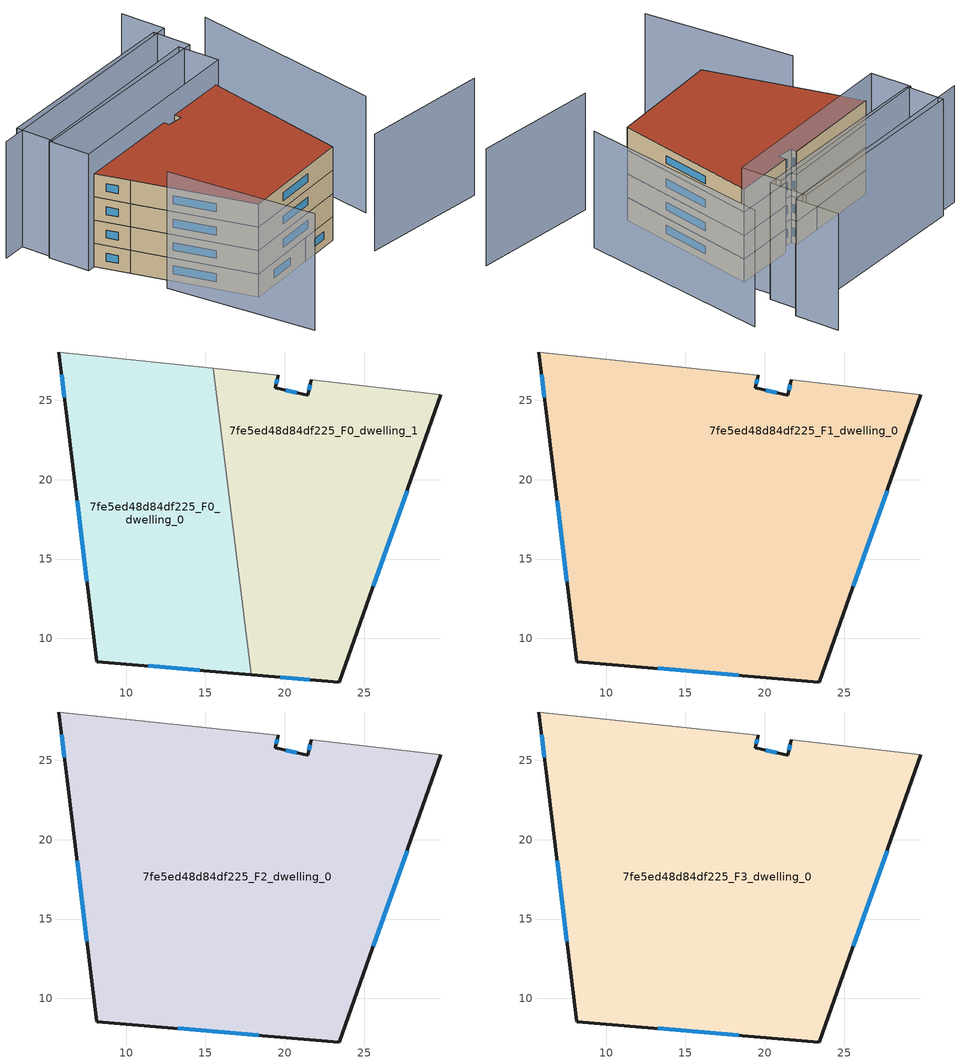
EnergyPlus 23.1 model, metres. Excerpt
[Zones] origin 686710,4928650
7fe5ed48d84df225_F0_dwelling_0
 floor ground (EU_floor_Construction): 15.5,27.03 17.88,7.72 8.16,8.54 6.29,23.76 5.75,28.05 z0
 wall outside (EU_wall_Construction): 5.75,28.05 6.29,23.76 8.16,8.54 17.88,7.72 z0:3
 wall adiabatic (EU_wall_Construction): 15.5,27.03 5.75,28.05 z0:3
 wall to 7fe5ed48d84df225_F0_dwelling_1 (EU_wall_Construction): 17.88,7.72 15.5,27.03 z0:3
 window (EU_Window_Construction): 11.4,8.27 14.64,8 / 6.91,18.69 7.54,13.62 / 5.93,26.62 6.11,25.19 z1:2
7fe5ed48d84df225_F0_dwelling_1
 floor ground (EU_floor_Construction): 29.84,25.35 23.45,7.25 17.88,7.72 15.5,27.03 19.58,26.6 19.39,25.79 21.44,25.31 21.68,26.31 z0
 wall outside (EU_wall_Construction): 21.68,26.31 21.44,25.31 19.39,25.79 19.58,26.6 / 17.88,7.72 23.45,7.25 29.84,25.35 z0:3
 wall adiabatic (EU_wall_Construction): 19.58,26.6 15.5,27.03 / 29.84,25.35 21.68,26.31 z0:3
 window (EU_Window_Construction): 19.45,26.06 19.52,26.33 / 20.76,25.47 20.07,25.63 / 21.6,25.98 21.52,25.65 / 25.58,13.29 27.71,19.32 / 19.73,7.57 21.59,7.41 z1:2
7fe5ed48d84df225_F1_dwelling_0
 floor to 7fe5ed48d84df225_F0_dwelling_0 (EU_floor_Construction): 15.5,27.03 17.87,7.72 8.16,8.54 6.29,23.76 5.75,28.05 z3
 floor to 7fe5ed48d84df225_F0_dwelling_1 (EU_floor_Construction): 29.84,25.35 23.45,7.25 17.87,7.72 15.5,27.03 19.58,26.6 19.39,25.79 21.44,25.31 21.68,26.31 z3
 wall outside (EU_wall_Construction): 5.75,28.05 6.29,23.76 8.16,8.54 23.45,7.25 29.84,25.35 / 21.68,26.31 21.44,25.31 19.39,25.79 19.58,26.6 z3:6
 wall adiabatic (EU_wall_Construction): 19.58,26.6 5.75,28.05 / 29.84,25.35 21.68,26.31 z3:6
 window (EU_Window_Construction): 5.93,26.62 6.11,25.19 / 19.45,26.06 19.52,26.33 / 20.76,25.47 20.07,25.63 / 21.6,25.98 21.52,25.65 / 25.58,13.29 27.71,19.32 / 13.26,8.11 18.35,7.68 / 6.91,18.69 7.54,13.62 z4:5
7fe5ed48d84df225_F2_dwelling_0
 floor to 7fe5ed48d84df225_F1_dwelling_0 (EU_floor_Construction): 29.84,25.35 23.45,7.25 8.16,8.54 6.29,23.76 5.75,28.05 19.58,26.6 19.39,25.79 21.44,25.31 21.68,26.31 z6
 wall outside (EU_wall_Construction): 5.75,28.05 6.29,23.76 8.16,8.54 23.45,7.25 29.84,25.35 / 21.68,26.31 21.44,25.31 19.39,25.79 19.58,26.6 z6:9
 wall adiabatic (EU_wall_Construction): 19.58,26.6 5.75,28.05 / 29.84,25.35 21.68,26.31 z6:9
 window (EU_Window_Construction): 5.93,26.62 6.11,25.19 / 19.45,26.06 19.52,26.33 / 20.76,25.47 20.07,25.63 / 21.6,25.98 21.52,25.65 / 25.58,13.29 27.71,19.32 / 13.26,8.11 18.35,7.68 / 6.91,18.69 7.54,13.62 z7:8
7fe5ed48d84df225_F3_dwelling_0
 floor to 7fe5ed48d84df225_F2_dwelling_0 (EU_floor_Construction): 29.84,25.35 23.45,7.25 8.16,8.54 6.29,23.76 5.75,28.05 19.58,26.6 19.39,25.79 21.44,25.31 21.68,26.31 z9
 wall outside (EU_wall_Construction): 5.75,28.05 6.29,23.76 8.16,8.54 23.45,7.25 29.84,25.35 / 21.68,26.31 21.44,25.31 19.39,25.79 19.58,26.6 z9:12
 wall adiabatic (EU_wall_Construction): 19.58,26.6 5.75,28.05 / 29.84,25.35 21.68,26.31 z9:12
 window (EU_Window_Construction): 5.93,26.62 6.11,25.19 / 19.45,26.06 19.52,26.33 / 20.76,25.47 20.07,25.63 / 21.6,25.98 21.52,25.65 / 25.58,13.29 27.71,19.32 / 13.26,8.11 18.35,7.68 / 6.91,18.69 7.54,13.62 z10:11
 roof outside (EU_roof_Construction): 23.45,7.25 29.84,25.35 21.68,26.31 21.44,25.31 19.39,25.79 19.58,26.6 5.75,28.05 6.29,23.76 8.16,8.54 z12
shading: 5.2,18.54 4.49,-0.46 / 23.56,1.98 39.88,-2 / 30.71,6.85 38.19,31.03 / 34.54,39.68 33.85,33.95 / 33.85,33.95 2.85,37.68 / 30.3,25.3 4.65,28.18 / 4.65,28.18 5.24,33.49 / 5.24,33.49 30.9,30.61 / 30.9,30.61 30.3,25.3 / 31.85,29.71 5.52,33.17 / 5.52,33.17 6.16,38.05 / 6.16,38.05 32.49,34.59 / 32.49,34.59 31.85,29.71 z0:15
[Building]
EU S2 Campaign: North Axis=0; Terrain=City; Solar Distribution=FullExterior
[Site:Location]
Bologna: Latitude=44.5; Longitude=11.25; Time Zone=1; Elevation=37
[SizingPeriod:WeatherFileDays]
AnnualSizingPeriod: Begin Month=1; Begin Day of Month=1; End Month=12; End Day of Month=31; Day of Week for Start Day=Monday; Use Weather File Daylight Saving Period=No; Use Weather File Rain and Snow Indicators=No
[MATERIAL]
EU_InternalMass_Material: Roughness=MediumRough; Thickness=0.1; Conductivity=1; Density=1800; Specific Heat=900; Thermal Absorptance=0.9; Solar Absorptance=0.7; Visible Absorptance=0.7
[MATERIAL:NOMASS] Roughness=MediumRough; Thermal Absorptance=0.9; Solar Absorptance=0.7; Visible Absorptance=0.7
Name | Thermal Resistance
EU_wall_NoMass | 0.937881
EU_roof_NoMass | 0.548572
EU_floor_NoMass | 0.71348
[WINDOWMATERIAL:SIMPLEGLAZINGSYSTEM]
EU_Window_SimpleGlazing: UFactor=4.25633; Solar Heat Gain Coefficient=0.85; Visible Transmittance=0.85
[CONSTRUCTION]
EU_wall_Construction: EU_wall_NoMass
EU_roof_Construction: EU_roof_NoMass
EU_floor_Construction: EU_floor_NoMass
EU_InternalMass_Construction: EU_InternalMass_Material
EU_Window_Construction: EU_Window_SimpleGlazing
[ZONE] Type=1; Multiplier=1; Ceiling Height=autocalculate; Floor Area=autocalculate; Part of Total Floor Area=Yes
Name | Volume
7fe5ed48d84df225_F0_dwelling_0 | 559.801
7fe5ed48d84df225_F1_dwelling_0; 7fe5ed48d84df225_F2_dwelling_0; 7fe5ed48d84df225_F3_dwelling_0 | 1119.59
7fe5ed48d84df225_F0_dwelling_1 | 559.8
[INTERNALMASS] Construction=EU_InternalMass_Construction
Name | Zone or ZoneList | Surface Area
7fe5ed48d84df225_F0_dwelling_0_EU_InternalMass | 7fe5ed48d84df225_F0_dwelling_0 | 186.6
7fe5ed48d84df225_F0_dwelling_1_EU_InternalMass | 7fe5ed48d84df225_F0_dwelling_1 | 186.6
7fe5ed48d84df225_F1_dwelling_0_EU_InternalMass | 7fe5ed48d84df225_F1_dwelling_0 | 373.198
7fe5ed48d84df225_F2_dwelling_0_EU_InternalMass | 7fe5ed48d84df225_F2_dwelling_0 | 373.198
7fe5ed48d84df225_F3_dwelling_0_EU_InternalMass | 7fe5ed48d84df225_F3_dwelling_0 | 373.198
[OTHEREQUIPMENT] Fuel Type=Electricity; Design Level Calculation Method=Watts/Area; Power per Zone Floor Area=1; Fraction Latent=0; Fraction Radiant=0; Fraction Lost=0; Carbon Dioxide Generation Rate=0; EndUse Subcategory=EU_Step8_InternalGains
Name | Zone or ZoneList or Space or SpaceList | Schedule
EU_Step8_InternalGain_7fe5ed48d84df225_F0_dwelling_0_f000 | 7fe5ed48d84df225_F0_dwelling_0 | EU_Step8_GainSchedule_7fe5ed48d84df225_F0_dwelling_0_f000
EU_Step8_InternalGain_7fe5ed48d84df225_F0_dwelling_1_f000 | 7fe5ed48d84df225_F0_dwelling_1 | EU_Step8_GainSchedule_7fe5ed48d84df225_F0_dwelling_1_f000
EU_Step8_InternalGain_7fe5ed48d84df225_F1_dwelling_0_f000 | 7fe5ed48d84df225_F1_dwelling_0 | EU_Step8_GainSchedule_7fe5ed48d84df225_F1_dwelling_0_f000
EU_Step8_InternalGain_7fe5ed48d84df225_F2_dwelling_0_f000 | 7fe5ed48d84df225_F2_dwelling_0 | EU_Step8_GainSchedule_7fe5ed48d84df225_F2_dwelling_0_f000
EU_Step8_InternalGain_7fe5ed48d84df225_F3_dwelling_0_f000 | 7fe5ed48d84df225_F3_dwelling_0 | EU_Step8_GainSchedule_7fe5ed48d84df225_F3_dwelling_0_f000
[ZONEVENTILATION:DESIGNFLOWRATE] Schedule=EU_AlwaysOn; Design Flow Rate Calculation Method=AirChanges/Hour; Air Changes per Hour=0.687892; Ventilation Type=Natural; Fan Pressure Rise=0; Fan Total Efficiency=1; Constant Term Coefficient=1; Temperature Term Coefficient=0; Velocity Term Coefficient=0; Velocity Squared Term Coefficient=0; Minimum Indoor Temperature=-100; Maximum Indoor Temperature=100; Delta Temperature=-100; Minimum Outdoor Temperature=-100; Maximum Outdoor Temperature=100; Maximum Wind Speed=40
Name | Zone or ZoneList or Space or SpaceList
EU_ConstantAir_7fe5ed48d84df225_F0_dwelling_0 | 7fe5ed48d84df225_F0_dwelling_0
EU_ConstantAir_7fe5ed48d84df225_F0_dwelling_1 | 7fe5ed48d84df225_F0_dwelling_1
EU_ConstantAir_7fe5ed48d84df225_F1_dwelling_0 | 7fe5ed48d84df225_F1_dwelling_0
EU_ConstantAir_7fe5ed48d84df225_F2_dwelling_0 | 7fe5ed48d84df225_F2_dwelling_0
EU_ConstantAir_7fe5ed48d84df225_F3_dwelling_0 | 7fe5ed48d84df225_F3_dwelling_0
[HVACTEMPLATE:THERMOSTAT] Constant Heating Setpoint=20; Constant Cooling Setpoint=50
EU_HeatOnly_7fe5ed48d84df225_F0_dwelling_0; EU_HeatOnly_7fe5ed48d84df225_F0_dwelling_1; EU_HeatOnly_7fe5ed48d84df225_F1_dwelling_0; EU_HeatOnly_7fe5ed48d84df225_F2_dwelling_0; EU_HeatOnly_7fe5ed48d84df225_F3_dwelling_0
[HVACTEMPLATE:ZONE:IDEALLOADSAIRSYSTEM] System Availability Schedule=EU_AlwaysOn; Maximum Heating Supply Air Temperature=50; Minimum Cooling Supply Air Temperature=13; Maximum Heating Supply Air Humidity Ratio=0.0156; Minimum Cooling Supply Air Humidity Ratio=0.0077; Heating Limit=NoLimit; Cooling Limit=NoLimit; Heating Availability Schedule=EU_AlwaysOn; Cooling Availability Schedule=EU_CoolingOff; Dehumidification Control Type=ConstantSensibleHeatRatio; Cooling Sensible Heat Ratio=0.7; Dehumidification Setpoint=60; Humidification Control Type=None; Humidification Setpoint=30; Outdoor Air Method=None; Outdoor Air Flow Rate per Person=0.00944; Outdoor Air Flow Rate per Zone Floor Area=0; Outdoor Air Flow Rate per Zone=0; Demand Controlled Ventilation Type=None; Outdoor Air Economizer Type=NoEconomizer; Heat Recovery Type=None; Sensible Heat Recovery Effectiveness=0.7; Latent Heat Recovery Effectiveness=0.65
Name | Template Thermostat
7fe5ed48d84df225_F0_dwelling_0 | EU_HeatOnly_7fe5ed48d84df225_F0_dwelling_0
7fe5ed48d84df225_F0_dwelling_1 | EU_HeatOnly_7fe5ed48d84df225_F0_dwelling_1
7fe5ed48d84df225_F1_dwelling_0 | EU_HeatOnly_7fe5ed48d84df225_F1_dwelling_0
7fe5ed48d84df225_F2_dwelling_0 | EU_HeatOnly_7fe5ed48d84df225_F2_dwelling_0
7fe5ed48d84df225_F3_dwelling_0 | EU_HeatOnly_7fe5ed48d84df225_F3_dwelling_0
[SIZING:ZONE] Zone Cooling Design Supply Air Temperature Input Method=SupplyAirTemperature; Zone Cooling Design Supply Air Temperature=13; Zone Heating Design Supply Air Temperature Input Method=SupplyAirTemperature; Zone Heating Design Supply Air Temperature=50; Zone Cooling Design Supply Air Humidity Ratio=0.008; Zone Heating Design Supply Air Humidity Ratio=0.008; Cooling Design Air Flow Method=DesignDay; Cooling Design Air Flow Rate=0; Cooling Minimum Air Flow per Zone Floor Area=0.000762; Cooling Minimum Air Flow=0; Cooling Minimum Air Flow Fraction=0.2; Heating Design Air Flow Method=DesignDay; Heating Design Air Flow Rate=0; Heating Maximum Air Flow per Zone Floor Area=0.002032; Heating Maximum Air Flow=0.141576; Heating Maximum Air Flow Fraction=0.3; Account for Dedicated Outdoor Air System=No; Dedicated Outdoor Air System Control Strategy=NeutralSupplyAir; Dedicated Outdoor Air Low Setpoint Temperature for Design=autosize; Dedicated Outdoor Air High Setpoint Temperature for Design=autosize; Zone Load Sizing Method=Sensible Load Only No Latent Load; Zone Latent Cooling Design Supply Air Humidity Ratio Input Method=HumidityRatioDifference; Zone Cooling Design Supply Air Humidity Ratio Difference=0.005; Zone Latent Heating Design Supply Air Humidity Ratio Input Method=HumidityRatioDifference; Zone Humidification Design Supply Air Humidity Ratio Difference=0.005
7fe5ed48d84df225_F0_dwelling_0; 7fe5ed48d84df225_F0_dwelling_1; 7fe5ed48d84df225_F1_dwelling_0; 7fe5ed48d84df225_F2_dwelling_0; 7fe5ed48d84df225_F3_dwelling_0
[SCHEDULE:CONSTANT]
Name | Hourly Value
EU_AlwaysOn | 1
EU_CoolingOff | 0
[SCHEDULE:FILE] Column Number=1; Rows to Skip at Top=0; Number of Hours of Data=8760; Column Separator=Comma; Interpolate to Timestep=No; Minutes per Item=60; Adjust Schedule for Daylight Savings=Yes
Name | File
EU_Step8_GainSchedule_7fe5ed48d84df225_F0_dwelling_0_f000 | ../../schedules/7fe5ed48d84df225/7fe5ed48d84df225_F0_dwelling_0_f000_gain.csv
EU_Step8_GainSchedule_7fe5ed48d84df225_F0_dwelling_1_f000 | ../../schedules/7fe5ed48d84df225/7fe5ed48d84df225_F0_dwelling_1_f000_gain.csv
EU_Step8_GainSchedule_7fe5ed48d84df225_F1_dwelling_0_f000 | ../../schedules/7fe5ed48d84df225/7fe5ed48d84df225_F1_dwelling_0_f000_gain.csv
EU_Step8_GainSchedule_7fe5ed48d84df225_F2_dwelling_0_f000 | ../../schedules/7fe5ed48d84df225/7fe5ed48d84df225_F2_dwelling_0_f000_gain.csv
EU_Step8_GainSchedule_7fe5ed48d84df225_F3_dwelling_0_f000 | ../../schedules/7fe5ed48d84df225/7fe5ed48d84df225_F3_dwelling_0_f000_gain.csv
